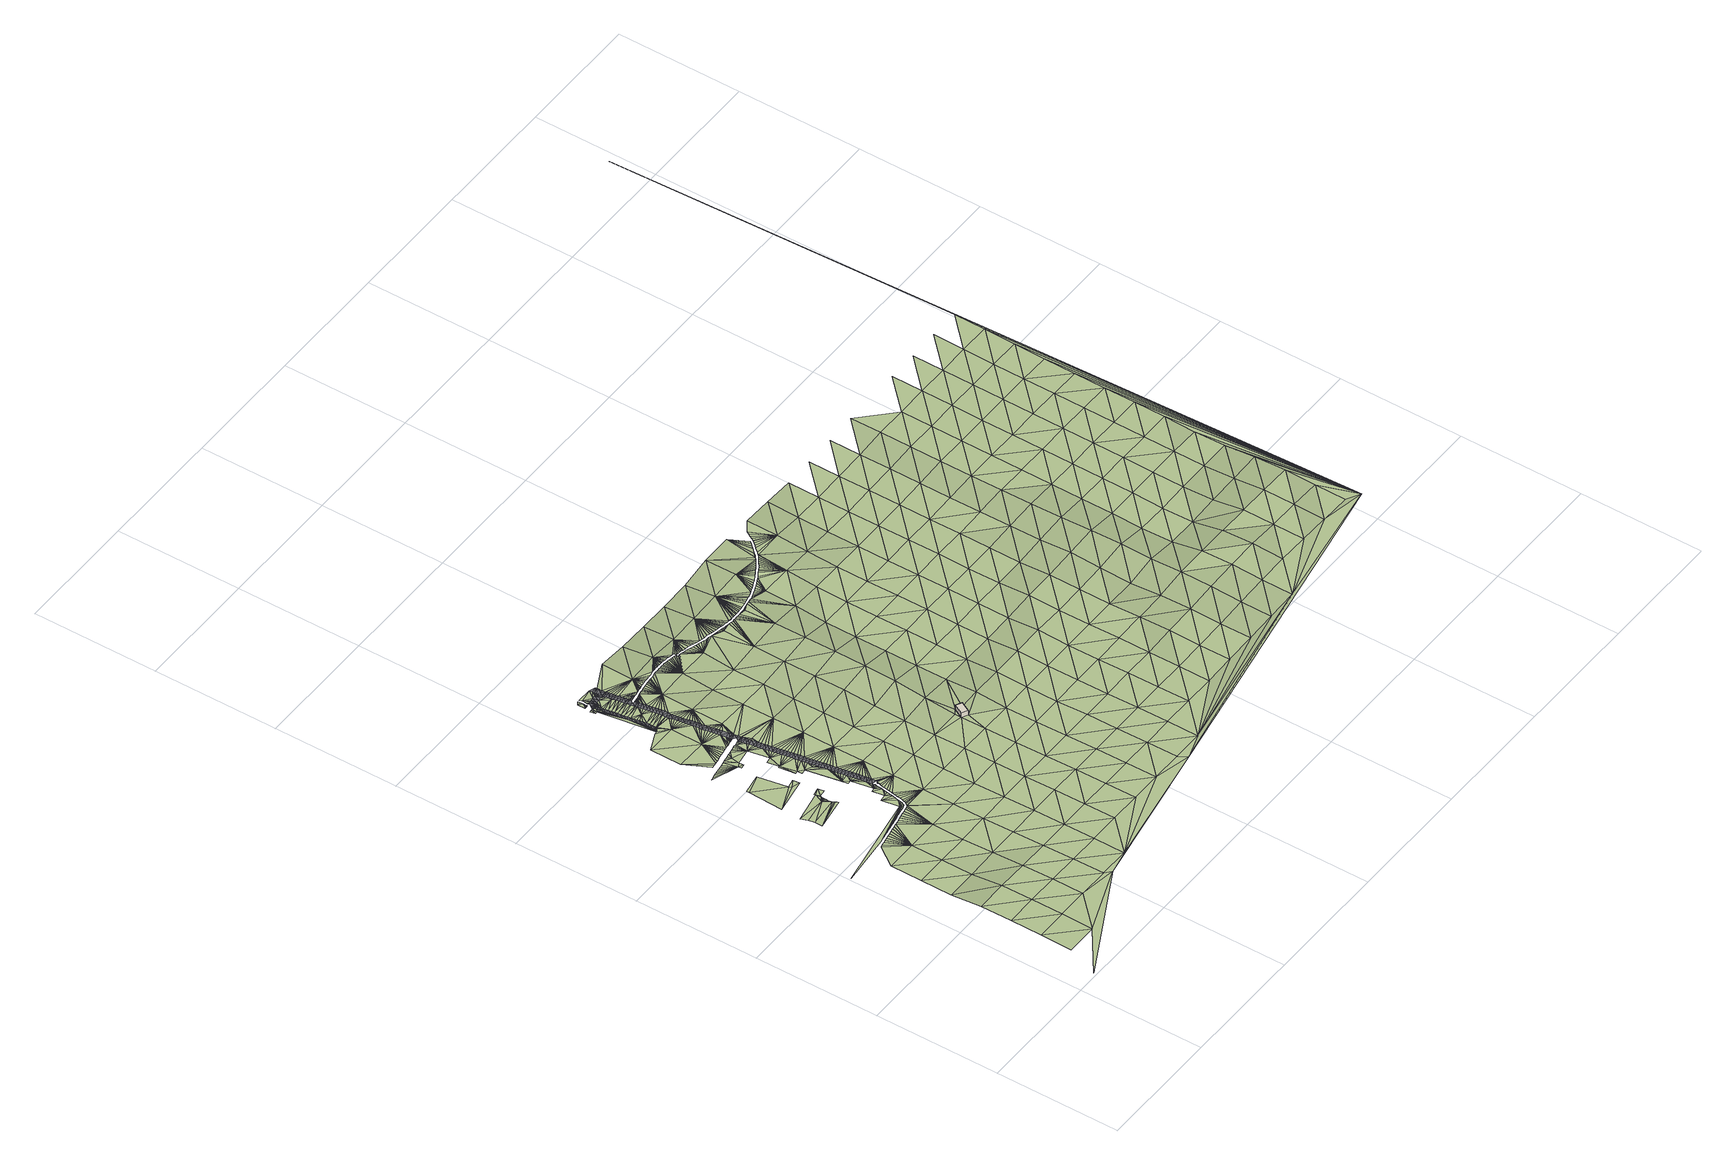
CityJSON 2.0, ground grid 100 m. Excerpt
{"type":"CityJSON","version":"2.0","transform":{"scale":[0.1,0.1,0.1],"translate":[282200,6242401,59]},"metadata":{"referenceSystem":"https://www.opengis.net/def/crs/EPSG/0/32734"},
"CityObjects":{
"building1":{"type":"Building","attributes":{"osm_building":"guardhouse","osm_building:levels":"1","osm_address":"Bellville Cape Town","plus_code":"4FRW3J8W+763","ground_height":60.58,"building_height":4.1,"roof_height":64.68},"geometry":[{"type":"Solid","lod":"1","boundaries":[[[[0,1,2,3]],[[1,4,5,2]],[[4,6,7,5]],[[6,0,3,7]],[[3,2,5,7]],[[6,4,1,0]]]]}]},
"terrain1":{"type":"TINRelief","geometry":[{"type":"CompositeSurface","lod":"1","boundaries":[[[8,9,10]],[[11,12,8]],[[10,11,8]],[[13,12,14]],[[12,11,14]],[[10,15,16]],[[17,18,13]],[[13,14,17]],[[11,10,19]],[[20,18,21]],[[11,19,14]],[[18,17,21]],[[22,23,20]],[[24,17,14]],[[22,20,21]],[[24,14,19]],[[19,10,16]],[[25,21,17]],[[26,27,23]],[[26,23,22]],[[25,17,24]],[[26,28,27]],[[29,30,31]],[[32,22,21]],[[33,28,26]],[[24,19,34]],[[35,33,26]],[[25,32,21]],[[26,36,35]],[[26,37,36]],[[26,22,38]],[[39,37,26]],[[39,26,40]],[[34,19,16]],[[24,41,25]],[[22,32,38]],[[42,40,26]],[[43,44,45]],[[46,47,44]],[[48,47,46]],[[26,49,42]],[[41,24,34]],[[50,49,26]],[[29,51,30]],[[30,51,52]],[[53,32,25]],[[50,26,54]],[[52,55,30]],[[54,26,38]],[[55,56,30]],[[44,43,46]],[[45,57,43]],[[57,45,58]],[[45,59,58]],[[25,41,53]],[[60,48,46]],[[61,62,63]],[[30,56,64]],[[30,64,65]],[[66,50,54]],[[65,67,30]],[[68,63,69]],[[70,34,16]],[[71,66,54]],[[62,61,72]],[[73,30,67]],[[41,34,70]],[[74,38,32]],[[54,75,71]],[[30,73,76]],[[77,46,43]],[[32,53,78]],[[77,79,46]],[[61,80,72]],[[79,81,46]],[[46,81,82]],[[46,82,83]],[[77,43,84]],[[83,85,46]],[[85,86,46]],[[59,87,58]],[[88,75,54]],[[89,46,86]],[[90,87,59]],[[89,91,46]],[[76,92,30]],[[60,46,91]],[[69,63,62]],[[93,94,95]],[[54,96,88]],[[30,92,97]],[[98,60,91]],[[99,95,94]],[[38,74,54]],[[54,100,96]],[[74,32,78]],[[97,101,30]],[[99,94,102]],[[103,60,98]],[[60,103,104]],[[100,54,105]],[[41,106,53]],[[107,30,101]],[[102,94,108]],[[109,110,111]],[[112,105,54]],[[112,54,113]],[[114,103,98]],[[62,72,115]],[[107,116,30]],[[94,117,108]],[[111,118,109]],[[54,119,113]],[[120,119,54]],[[70,106,41]],[[121,30,116]],[[117,94,122]],[[115,72,80]],[[121,123,30]],[[122,94,124]],[[30,123,125]],[[30,125,126]],[[120,54,127]],[[126,128,30]],[[124,94,129]],[[78,53,130]],[[30,128,131]],[[30,132,133]],[[109,134,135]],[[30,131,136]],[[109,118,134]],[[54,74,127]],[[94,137,138]],[[30,136,132]],[[139,129,94]],[[129,139,140]],[[138,139,94]],[[141,133,132]],[[130,53,106]],[[142,133,141]],[[143,133,142]],[[120,127,144]],[[145,144,127]],[[145,127,146]],[[147,140,139]],[[118,148,134]],[[147,149,140]],[[143,142,150]],[[151,134,148]],[[152,153,146]],[[147,154,149]],[[152,155,153]],[[156,143,150]],[[157,158,143]],[[78,159,74]],[[155,152,160]],[[143,156,161]],[[134,151,162]],[[163,160,152]],[[164,163,152]],[[154,147,165]],[[166,167,168]],[[157,143,161]],[[152,169,164]],[[168,170,166]],[[158,157,171]],[[152,172,169]],[[173,172,152]],[[134,162,174]],[[139,175,147]],[[176,177,178]],[[152,179,173]],[[180,170,181]],[[165,147,182]],[[180,176,178]],[[127,152,146]],[[183,171,157]],[[179,152,184]],[[130,159,78]],[[185,135,186]],[[134,174,187]],[[186,135,134]],[[171,183,188]],[[184,152,189]],[[171,188,190]],[[191,177,171]],[[171,190,192]],[[193,171,194]],[[194,171,195]],[[171,193,196]],[[195,171,197]],[[198,171,196]],[[197,171,192]],[[199,189,152]],[[171,198,200]],[[201,106,70]],[[177,202,178]],[[203,204,166]],[[171,200,191]],[[147,175,182]],[[187,205,134]],[[180,178,206]],[[192,190,207]],[[208,166,170]],[[209,192,207]],[[177,191,210]],[[207,211,209]],[[211,207,212]],[[177,210,213]],[[214,205,215]],[[170,180,216]],[[177,213,217]],[[178,202,218]],[[177,217,219]],[[205,214,134]],[[218,220,178]],[[219,221,177]],[[178,220,222]],[[221,202,177]],[[222,223,178]],[[223,224,178]],[[74,225,127]],[[178,224,206]],[[182,175,226]],[[134,214,227]],[[228,229,199]],[[230,231,232]],[[233,234,231]],[[235,236,234]],[[237,235,234]],[[238,180,239]],[[237,234,233]],[[233,231,240]],[[241,230,232]],[[230,240,231]],[[203,166,242]],[[228,243,229]],[[206,239,180]],[[244,226,175]],[[180,238,245]],[[246,170,216]],[[208,170,246]],[[228,247,243]],[[106,201,130]],[[248,180,245]],[[249,244,175]],[[185,186,250]],[[208,251,166]],[[180,248,216]],[[252,166,251]],[[253,247,228]],[[166,252,254]],[[255,238,239]],[[256,250,257]],[[256,258,250]],[[250,259,257]],[[259,250,260]],[[261,260,250]],[[262,261,250]],[[263,262,250]],[[258,264,250]],[[250,265,263]],[[254,242,166]],[[250,266,265]],[[238,255,267]],[[268,266,250]],[[269,268,250]],[[250,264,270]],[[225,74,159]],[[271,269,250]],[[272,238,267]],[[228,232,253]],[[273,271,250]],[[152,228,199]],[[274,273,250]],[[250,270,275]],[[274,250,276]],[[238,272,277]],[[278,276,250]],[[279,249,175]],[[250,275,280]],[[245,238,277]],[[281,250,280]],[[282,250,281]],[[250,282,283]],[[278,250,186]],[[241,232,228]],[[175,203,284]],[[250,283,285]],[[227,286,134]],[[287,250,285]],[[175,288,279]],[[289,241,228]],[[228,290,289]],[[203,242,291]],[[228,292,290]],[[186,293,278]],[[294,292,228]],[[291,295,203]],[[296,297,298]],[[299,293,186]],[[300,294,228]],[[186,301,299]],[[302,300,228]],[[228,303,302]],[[303,228,304]],[[186,305,301]],[[295,306,203]],[[304,228,307]],[[186,308,305]],[[308,186,309]],[[310,309,186]],[[311,203,306]],[[307,228,312]],[[186,313,310]],[[297,287,298]],[[186,314,313]],[[315,286,227]],[[316,203,311]],[[203,316,284]],[[285,317,287]],[[318,287,317]],[[175,319,288]],[[287,318,320]],[[287,320,321]],[[287,322,298]],[[175,284,323]],[[324,286,315]],[[325,186,134]],[[287,321,326]],[[152,127,327]],[[175,323,328]],[[326,329,287]],[[328,330,175]],[[329,331,287]],[[330,332,175]],[[331,333,287]],[[319,175,332]],[[334,322,287]],[[335,287,333]],[[335,336,287]],[[324,337,338]],[[336,339,287]],[[287,339,334]],[[340,341,288]],[[134,286,342]],[[343,322,334]],[[344,345,312]],[[346,134,342]],[[347,348,349]],[[349,350,347]],[[351,345,344]],[[352,343,353]],[[134,346,354]],[[354,355,134]],[[351,344,356]],[[334,353,343]],[[355,357,134]],[[340,288,319]],[[358,356,344]],[[353,359,352]],[[350,360,361]],[[362,338,337]],[[363,358,344]],[[357,364,134]],[[365,366,367]],[[361,360,368]],[[369,363,344]],[[134,364,370]],[[371,341,372]],[[373,314,374]],[[365,375,366]],[[374,376,373]],[[377,376,374]],[[378,369,344]],[[379,134,370]],[[380,375,365]],[[377,381,382]],[[361,347,350]],[[383,382,381]],[[381,384,383]],[[368,385,386]],[[384,381,387]],[[361,368,386]],[[134,379,325]],[[347,388,348]],[[378,344,389]],[[340,372,341]],[[374,314,186]],[[365,390,380]],[[391,392,387]],[[348,388,393]],[[324,338,286]],[[344,394,389]],[[365,395,390]],[[396,397,362]],[[344,398,394]],[[399,400,392]],[[401,402,371]],[[371,372,401]],[[344,403,398]],[[225,327,127]],[[404,367,400]],[[344,405,403]],[[362,397,338]],[[406,402,401]],[[407,402,406]],[[408,409,396]],[[312,228,344]],[[397,396,409]],[[159,130,410]],[[411,412,413]],[[414,411,413]],[[415,412,416]],[[417,395,418]],[[325,419,186]],[[420,186,419]],[[421,417,422]],[[423,424,416]],[[425,426,427]],[[130,201,428]],[[429,426,425]],[[420,430,186]],[[415,413,412]],[[16,431,70]],[[421,432,433]],[[186,430,434]],[[435,186,434]],[[436,365,367]],[[437,438,405]],[[439,440,433]],[[441,442,429]],[[186,435,443]],[[437,444,438]],[[186,443,445]],[[70,446,201]],[[429,425,441]],[[381,377,374]],[[447,440,448]],[[437,449,444]],[[424,415,416]],[[186,445,374]],[[381,391,387]],[[449,437,450]],[[451,452,447]],[[442,453,454]],[[437,455,450]],[[392,391,399]],[[456,457,458]],[[418,395,365]],[[459,455,437]],[[460,456,452]],[[457,461,458]],[[399,404,400]],[[459,437,462]],[[461,457,423]],[[442,441,453]],[[462,437,463]],[[404,436,367]],[[464,465,466]],[[463,437,467]],[[468,424,423]],[[465,469,466]],[[470,467,437]],[[471,469,465]],[[471,465,472]],[[465,473,472]],[[465,474,473]],[[475,454,453]],[[422,417,418]],[[432,421,422]],[[468,423,457]],[[476,477,454]],[[478,228,152]],[[432,439,433]],[[405,344,437]],[[365,436,479]],[[448,440,439]],[[479,480,365]],[[481,447,448]],[[130,428,410]],[[482,483,470]],[[484,365,480]],[[152,327,485]],[[451,447,481]],[[486,483,482]],[[487,365,484]],[[457,456,460]],[[460,452,451]],[[365,487,418]],[[482,488,486]],[[489,488,482]],[[490,489,482]],[[490,482,491]],[[492,493,494]],[[476,454,475]],[[494,493,495]],[[496,491,482]],[[496,482,497]],[[493,498,495]],[[499,497,482]],[[159,500,225]],[[501,498,493]],[[502,499,482]],[[493,503,501]],[[503,493,504]],[[504,493,505]],[[506,505,493]],[[506,493,507]],[[468,508,509]],[[457,510,468]],[[468,510,508]],[[511,475,512]],[[513,457,460]],[[514,509,515]],[[516,517,502]],[[518,457,513]],[[457,518,510]],[[509,508,515]],[[516,519,517]],[[519,516,520]],[[511,476,475]],[[478,152,485]],[[516,464,520]],[[521,512,522]],[[514,515,523]],[[524,525,507]],[[514,523,526]],[[437,482,470]],[[524,527,525]],[[521,511,512]],[[524,528,527]],[[529,528,524]],[[530,521,522]],[[464,516,465]],[[529,524,531]],[[516,532,474]],[[524,533,531]],[[532,516,534]],[[533,524,535]],[[516,474,465]],[[535,524,536]],[[228,537,344]],[[524,538,536]],[[524,507,493]],[[538,524,539]],[[524,540,539]],[[159,410,500]],[[540,524,541]],[[542,543,544]],[[544,545,542]],[[546,543,547]],[[548,549,550]],[[551,548,550]],[[547,552,553]],[[546,544,543]],[[446,428,201]],[[554,551,555]],[[492,534,556]],[[327,225,557]],[[555,551,550]],[[558,552,559]],[[560,554,561]],[[546,547,553]],[[541,562,563]],[[564,563,562]],[[562,565,564]],[[566,560,567]],[[561,554,555]],[[562,568,565]],[[562,569,568]],[[570,553,552]],[[569,562,571]],[[571,562,559]],[[502,482,516]],[[437,344,537]],[[567,560,561]],[[556,493,492]],[[572,573,566]],[[552,558,570]],[[574,446,70]],[[537,228,478]],[[566,567,575]],[[541,524,562]],[[566,575,572]],[[558,559,562]],[[576,573,572]],[[225,500,557]],[[573,577,578]],[[577,579,578]],[[580,579,577]],[[580,577,581]],[[582,581,577]],[[583,582,577]],[[583,577,584]],[[327,585,485]],[[556,524,493]],[[516,556,534]],[[562,586,558]],[[576,577,573]],[[428,587,410]],[[586,562,588]],[[589,590,584]],[[446,591,428]],[[588,562,592]],[[593,592,562]],[[593,562,594]],[[595,482,437]],[[577,576,596]],[[327,557,585]],[[597,598,599]],[[437,537,600]],[[596,601,577]],[[562,602,594]],[[601,597,577]],[[500,410,587]],[[478,485,603]],[[604,562,524]],[[577,597,599]],[[605,602,562]],[[428,591,587]],[[589,584,577]],[[577,599,606]],[[562,607,605]],[[608,607,562]],[[577,606,609]],[[437,600,595]],[[524,556,604]],[[610,608,562]],[[611,577,609]],[[610,562,612]],[[516,482,613]],[[574,70,431]],[[611,614,577]],[[603,485,585]],[[562,615,612]],[[577,614,616]],[[537,478,617]],[[577,616,618]],[[615,562,619]],[[577,618,620]],[[577,620,621]],[[446,574,591]],[[500,622,557]],[[621,623,577]],[[500,587,624]],[[482,595,613]],[[619,562,625]],[[562,604,625]],[[537,617,600]],[[556,516,626]],[[617,478,603]],[[500,624,622]],[[623,627,577]],[[628,587,591]],[[629,619,625]],[[585,557,630]],[[556,626,604]],[[589,577,631]],[[625,632,629]],[[613,626,516]],[[632,625,633]],[[633,625,634]],[[623,635,627]],[[628,591,574]],[[636,634,625]],[[627,635,637]],[[638,627,637]],[[639,636,625]],[[640,595,600]],[[641,627,638]],[[642,639,625]],[[557,622,630]],[[617,643,600]],[[577,627,631]],[[641,644,627]],[[625,645,642]],[[603,585,0]],[[646,624,587]],[[644,647,627]],[[648,645,625]],[[625,604,649]],[[648,625,650]],[[627,647,651]],[[650,625,652]],[[627,651,653]],[[627,653,654]],[[627,654,655]],[[652,625,656]],[[646,587,628]],[[655,657,627]],[[600,643,640]],[[626,649,604]],[[656,625,658]],[[659,627,657]],[[595,660,613]],[[625,661,658]],[[0,585,630]],[[662,627,659]],[[627,662,663]],[[661,625,664]],[[627,663,665]],[[666,627,665]],[[664,625,667]],[[617,603,668]],[[669,627,666]],[[670,667,625]],[[622,624,671]],[[672,603,0]],[[646,673,624]],[[660,595,640]],[[649,674,625]],[[670,625,674]],[[675,628,574]],[[676,626,613]],[[668,603,672]],[[677,643,617]],[[678,627,669]],[[624,673,671]],[[679,574,431]],[[630,680,0]],[[628,675,646]],[[630,622,681]],[[626,676,649]],[[631,627,682]],[[683,670,674]],[[669,684,678]],[[675,574,679]],[[676,613,660]],[[683,674,685]],[[684,686,678]],[[674,687,685]],[[688,678,686]],[[672,0,6]],[[689,687,674]],[[617,668,677]],[[678,688,690]],[[691,678,690]],[[692,689,674]],[[643,693,640]],[[691,694,678]],[[622,671,681]],[[680,630,681]],[[678,694,695]],[[668,672,6]],[[696,692,674]],[[678,682,627]],[[697,678,695]],[[673,646,698]],[[699,696,674]],[[649,700,674]],[[678,697,701]],[[702,699,674]],[[703,702,674]],[[704,678,701]],[[640,693,660]],[[703,674,705]],[[646,675,698]],[[678,704,706]],[[643,677,693]],[[649,676,707]],[[708,705,674]],[[678,706,709]],[[708,674,710]],[[709,711,678]],[[707,700,649]],[[4,680,712]],[[710,674,713]],[[713,674,700]],[[679,431,714]],[[681,712,680]],[[715,668,6]],[[679,714,675]],[[6,4,715]],[[671,673,716]],[[660,717,676]],[[673,698,718]],[[717,660,693]],[[678,711,719]],[[720,677,668]],[[711,721,719]],[[673,718,716]],[[715,4,712]],[[722,700,707]],[[721,723,719]],[[675,724,698]],[[725,681,671]],[[722,726,700]],[[676,727,707]],[[728,682,678]],[[729,719,723]],[[722,730,726]],[[731,719,729]],[[722,732,730]],[[714,724,675]],[[733,719,731]],[[668,715,720]],[[727,676,717]],[[722,734,732]],[[719,733,735]],[[722,707,736]],[[737,734,722]],[[738,693,677]],[[671,716,725]],[[722,739,737]],[[740,719,735]],[[719,728,678]],[[722,741,739]],[[740,742,719]],[[698,743,718]],[[741,722,744]],[[681,745,712]],[[746,736,707]],[[742,747,719]],[[722,748,744]],[[747,749,719]],[[707,750,746]],[[722,736,748]],[[750,707,751]],[[752,719,749]],[[751,707,753]],[[752,754,719]],[[743,698,724]],[[677,720,738]],[[755,707,727]],[[756,719,754]],[[707,755,753]],[[693,757,717]],[[719,756,758]],[[745,681,725]],[[719,758,759]],[[718,760,716]],[[715,712,761]],[[762,759,763]],[[743,760,718]],[[693,738,757]],[[755,764,753]],[[765,724,714]],[[715,761,720]],[[717,766,727]],[[767,764,755]],[[761,712,745]],[[719,759,768]],[[755,769,767]],[[770,769,755]],[[771,769,770]],[[768,759,762]],[[724,765,743]],[[725,716,772]],[[770,755,773]],[[774,768,762]],[[719,775,728]],[[760,776,716]],[[717,757,766]],[[774,777,768]],[[778,770,773]],[[768,777,779]],[[773,780,778]],[[727,781,755]],[[779,782,768]],[[783,780,773]],[[784,773,755]],[[785,783,773]],[[768,782,786]],[[787,785,773]],[[788,738,720]],[[768,786,789]],[[716,776,772]],[[761,790,720]],[[768,775,719]],[[768,789,791]],[[792,784,755]],[[773,784,787]],[[745,725,793]],[[791,794,768]],[[727,766,781]],[[795,760,743]],[[794,796,768]],[[757,738,788]],[[755,781,792]],[[797,743,765]],[[720,790,788]],[[714,798,765]],[[799,768,796]],[[793,725,772]],[[768,799,800]],[[801,792,802]],[[768,800,803]],[[745,804,761]],[[795,743,797]],[[768,803,805]],[[781,802,792]],[[805,806,768]],[[760,807,776]],[[802,781,808]],[[768,806,809]],[[809,810,768]],[[766,757,811]],[[804,745,793]],[[757,788,812]],[[808,813,814]],[[790,761,815]],[[781,813,808]],[[813,816,814]],[[760,795,807]],[[816,813,817]],[[818,817,813]],[[768,810,819]],[[772,776,820]],[[821,775,768]],[[818,813,822]],[[757,812,811]],[[714,431,823]],[[813,824,822]],[[825,797,765]],[[781,766,826]],[[827,798,714]],[[761,804,815]],[[824,813,828]],[[819,810,829]],[[790,830,788]],[[828,813,831]],[[776,807,820]],[[832,819,829]],[[821,768,819]],[[833,831,813]],[[793,772,834]],[[832,835,819]],[[765,798,825]],[[766,811,826]],[[813,836,833]],[[837,819,835]],[[838,795,797]],[[830,812,788]],[[839,813,781]],[[813,840,836]],[[790,815,830]],[[819,837,841]],[[819,841,842]],[[834,772,820]],[[819,842,843]],[[795,838,807]],[[804,793,844]],[[845,819,843]],[[797,825,838]],[[781,826,839]],[[840,813,839]],[[819,845,846]],[[812,847,811]],[[819,846,848]],[[840,839,849]],[[850,827,714]],[[851,819,848]],[[849,839,852]],[[844,793,834]],[[812,830,847]],[[819,851,853]],[[821,819,854]],[[852,839,855]],[[807,856,820]],[[804,857,815]],[[853,858,819]],[[855,839,859]],[[860,819,858]],[[859,839,861]],[[819,860,854]],[[856,807,838]],[[861,839,862]],[[862,839,863]],[[825,798,864]],[[826,811,865]],[[866,863,839]],[[804,844,857]],[[867,811,847]],[[866,839,868]],[[869,821,854]],[[870,830,815]],[[839,871,868]],[[872,871,839]],[[873,834,820]],[[826,865,839]],[[869,874,821]],[[872,839,875]],[[798,827,864]],[[876,820,856]],[[811,867,865]],[[839,877,875]],[[838,825,878]],[[877,839,879]],[[815,857,870]],[[850,714,880]],[[869,881,882]],[[847,830,883]],[[873,820,876]],[[869,882,874]],[[844,834,884]],[[885,879,839]],[[864,878,825]],[[886,874,882]],[[887,856,838]],[[847,883,867]],[[888,879,885]],[[830,870,883]],[[865,885,839]],[[889,874,886]],[[873,884,834]],[[890,874,889]],[[891,888,892]],[[893,874,890]],[[876,856,887]],[[857,844,894]],[[887,838,878]],[[892,895,891]],[[896,895,892]],[[892,888,885]],[[897,864,827]],[[896,892,898]],[[865,867,899]],[[823,880,714]],[[844,884,894]],[[883,900,867]],[[901,898,892]],[[901,892,902]],[[903,902,892]],[[857,904,870]],[[903,892,905]],[[892,906,905]],[[873,876,907]],[[899,885,865]],[[906,892,908]],[[827,850,897]],[[887,909,876]],[[867,900,899]],[[892,910,908]],[[878,864,911]],[[857,894,904]],[[912,883,870]],[[907,876,909]],[[913,910,892]],[[878,911,887]],[[873,914,884]],[[897,911,864]],[[885,915,892]],[[904,912,870]],[[916,885,899]],[[917,900,883]],[[914,873,907]],[[918,909,887]],[[894,884,919]],[[916,915,885]],[[913,892,920]],[[918,887,911]],[[883,912,917]],[[897,850,921]],[[899,900,922]],[[884,914,919]],[[904,894,923]],[[892,915,920]],[[909,924,907]],[[880,921,850]],[[909,918,925]],[[900,917,922]],[[926,911,897]],[[916,899,927]],[[894,919,923]],[[928,912,904]],[[924,909,925]],[[914,907,929]],[[926,897,921]],[[899,922,927]],[[911,930,918]],[[931,823,431]],[[916,932,915]],[[928,904,923]],[[933,917,912]],[[924,929,907]],[[934,919,914]],[[911,926,930]],[[927,932,916]],[[918,935,925]],[[915,936,920]],[[912,928,933]],[[937,921,880]],[[917,938,922]],[[914,929,934]],[[923,919,939]],[[918,930,935]],[[915,932,936]],[[924,925,940]],[[937,880,823]],[[917,933,938]],[[926,921,941]],[[923,939,928]],[[942,927,922]],[[919,934,939]],[[940,925,935]],[[930,926,941]],[[929,924,943]],[[941,921,937]],[[922,938,942]],[[928,944,933]],[[945,932,927]],[[940,943,924]],[[939,944,928]],[[929,946,934]],[[942,945,927]],[[935,930,947]],[[930,941,948]],[[949,937,823]],[[938,933,950]],[[929,943,946]],[[944,951,933]],[[939,934,952]],[[930,948,947]],[[932,945,953]],[[940,935,954]],[[933,951,950]],[[941,937,955]],[[956,942,938]],[[934,946,952]],[[939,957,944]],[[954,935,947]],[[955,948,941]],[[940,958,943]],[[955,937,949]],[[938,950,956]],[[942,959,945]],[[939,952,957]],[[949,823,960]],[[951,944,961]],[[958,940,954]],[[943,962,946]],[[956,959,942]],[[947,948,963]],[[955,964,948]],[[944,957,961]],[[950,951,965]],[[943,958,962]],[[946,966,952]],[[948,964,963]],[[945,959,967]],[[947,968,954]],[[951,961,965]],[[969,955,949]],[[957,952,966]],[[956,950,970]],[[971,960,823]],[[946,962,966]],[[968,947,963]],[[955,969,964]],[[958,954,972]],[[969,949,960]],[[950,965,970]],[[961,957,973]],[[956,974,959]],[[972,954,968]],[[973,957,966]],[[964,975,963]],[[962,958,976]],[[970,974,956]],[[964,969,975]],[[977,965,961]],[[958,972,976]],[[978,961,973]],[[979,966,962]],[[971,823,931]],[[959,974,980]],[[963,981,968]],[[975,982,963]],[[961,978,977]],[[983,969,960]],[[984,970,965]],[[962,976,979]],[[985,973,966]],[[981,963,982]],[[972,968,986]],[[983,960,971]],[[965,977,984]],[[987,975,969]],[[973,985,978]],[[988,974,970]],[[985,966,979]],[[986,968,981]],[[976,972,989]],[[974,988,980]],[[983,987,969]],[[984,988,970]],[[990,982,975]],[[978,991,977]],[[972,986,989]],[[985,992,978]],[[979,976,993]],[[975,987,990]],[[994,981,982]],[[978,992,991]],[[983,971,995]],[[996,984,977]],[[976,989,993]],[[985,979,997]],[[994,982,990]],[[981,998,986]],[[995,971,999]],[[977,991,996]],[[999,971,931]],[[1000,987,983]],[[997,992,985]],[[984,1001,988]],[[997,979,993]],[[986,998,989]],[[998,981,994]],[[1000,983,995]],[[984,996,1001]],[[1002,990,987]],[[931,995,999]],[[993,989,1003]],[[992,1004,991]],[[1005,992,997]],[[987,1000,1002]],[[1003,989,998]],[[1006,988,1001]],[[995,931,1000]],[[990,1007,994]],[[992,1005,1004]],[[996,991,1008]],[[1000,931,1002]],[[1009,997,993]],[[1007,990,1002]],[[1010,993,1003]],[[994,1011,998]],[[991,1004,1008]],[[931,1007,1002]],[[996,1012,1001]],[[1009,993,1010]],[[1013,1005,997]],[[1011,994,1007]],[[1007,931,1011]],[[1014,1003,998]],[[1008,1012,996]],[[997,1009,1013]],[[931,1014,1011]],[[1004,1005,1015]],[[998,1011,1014]],[[1016,1010,1003]],[[1017,1001,1012]],[[1014,931,1016]],[[1005,1013,1015]],[[1018,1008,1004]],[[1016,1003,1014]],[[1016,931,1019]],[[1019,1009,1010]],[[1004,1015,1018]],[[1019,931,1020]],[[1009,1019,1013]],[[1021,1012,1008]],[[1019,1010,1016]],[[1020,931,1022]],[[1018,1021,1008]],[[1015,1013,1020]],[[1022,931,1023]],[[1019,1020,1013]],[[1024,1012,1021]],[[931,1025,1023]],[[1023,1018,1015]],[[1022,1015,1020]],[[1025,931,1026]],[[1015,1022,1023]],[[1018,1025,1021]],[[1018,1023,1025]],[[1021,1025,1026]],[[1026,931,1027]]]}]},
"road1":{"type":"Road","attributes":{"osm_access":"private","osm_highway":"service","osm_lanes":"2","osm_surface":"concrete"},"geometry":[{"type":"MultiSurface","lod":"1","boundaries":[[[306,295,497]],[[496,497,295]],[[520,328,323]],[[466,330,328]],[[316,311,517]],[[519,323,284]],[[284,316,519]],[[311,306,502]],[[496,295,291]],[[488,252,251]],[[489,254,252]],[[216,470,246]],[[246,486,208]],[[467,216,248]],[[488,251,208]],[[519,520,323]],[[316,517,519]],[[464,328,520]],[[291,242,491]],[[502,306,499]],[[517,311,502]],[[306,497,499]],[[490,242,254]],[[248,245,463]],[[466,328,464]],[[407,406,532]],[[319,472,340]],[[330,469,332]],[[469,471,332]],[[332,471,319]],[[471,472,319]],[[1028,407,532]],[[532,534,1028]],[[401,372,473]],[[406,401,474]],[[474,401,473]],[[406,474,532]],[[473,372,472]],[[372,340,472]],[[466,469,330]],[[219,378,221]],[[217,369,219]],[[191,351,210]],[[210,351,213]],[[312,191,200]],[[363,217,213]],[[398,222,220]],[[394,220,218]],[[389,218,202]],[[398,220,394]],[[378,202,221]],[[389,394,218]],[[403,222,398]],[[200,198,312]],[[198,307,312]],[[303,307,198]],[[307,303,304]],[[191,312,345]],[[363,369,217]],[[202,378,389]],[[378,219,369]],[[351,356,213]],[[358,213,356]],[[358,363,213]],[[191,345,351]],[[272,459,277]],[[246,470,483]],[[450,255,239]],[[267,455,272]],[[449,239,206]],[[255,450,267]],[[496,291,491]],[[491,242,490]],[[488,208,486]],[[490,254,489]],[[246,483,486]],[[488,489,252]],[[206,224,444]],[[462,245,277]],[[449,450,239]],[[206,444,449]],[[450,455,267]],[[438,224,405]],[[224,438,444]],[[223,403,405]],[[223,222,403]],[[462,463,245]],[[467,470,216]],[[467,248,463]],[[459,272,455]],[[462,277,459]],[[405,224,223]]]}]},
"road2":{"type":"Road","attributes":{"osm_highway":"service","osm_lanes":"1","osm_surface":"asphalt"},"geometry":[{"type":"MultiSurface","lod":"1","boundaries":[[[447,326,321]],[[458,335,333]],[[461,335,458]],[[456,331,329]],[[326,452,329]],[[333,331,456]],[[335,461,336]],[[321,320,433]],[[417,421,317]],[[318,317,421]],[[390,283,282]],[[285,395,317]],[[283,395,285]],[[458,333,456]],[[329,452,456]],[[421,433,318]],[[321,440,447]],[[452,326,447]],[[321,433,440]],[[282,281,375]],[[320,318,433]],[[339,336,416]],[[334,339,412]],[[416,412,339]],[[423,416,336]],[[336,461,423]],[[334,412,411]],[[359,353,414]],[[352,359,1029]],[[414,1029,359]],[[413,1029,414]],[[414,353,411]],[[353,334,411]],[[268,269,271]],[[263,268,271]],[[273,308,271]],[[271,259,263]],[[293,273,274]],[[259,261,263]],[[263,261,262]],[[263,265,266]],[[266,268,263]],[[259,260,261]],[[293,274,276]],[[293,308,273]],[[308,293,299]],[[301,305,308]],[[271,308,259]],[[310,313,308]],[[313,373,308]],[[308,309,310]],[[308,299,301]],[[293,276,278]],[[313,314,373]],[[275,270,400]],[[258,392,264]],[[256,257,259]],[[256,259,258]],[[264,400,270]],[[317,395,417]],[[366,375,280]],[[375,281,280]],[[390,282,380]],[[283,390,395]],[[375,380,282]],[[366,280,275]],[[373,258,259]],[[258,376,382]],[[382,376,377]],[[382,383,384]],[[384,258,382]],[[384,387,258]],[[367,366,275]],[[275,400,367]],[[400,264,392]],[[387,392,258]],[[376,258,373]],[[259,308,373]]]}]},
"road3":{"type":"Road","attributes":{"osm_access":"private","osm_highway":"service","osm_is_in":"Bellville Campus, Cape Peninsula University of Technology, Bellville, Western Cape, South Africa","osm_lanes":"2","osm_maxspeed":"30","osm_name":"Mabaleng Way"},"geometry":[{"type":"MultiSurface","lod":"1","boundaries":[[[409,408,492]],[[492,397,409]],[[495,338,397]],[[1028,492,408]],[[338,495,286]],[[286,501,342]],[[342,503,346]],[[494,397,492]],[[346,503,354]],[[494,495,397]],[[492,1028,534]],[[505,355,354]],[[506,357,355]],[[286,495,498]],[[357,506,364]],[[501,286,498]],[[370,364,525]],[[501,503,342]],[[527,379,370]],[[354,503,504]],[[325,379,528]],[[504,505,354]],[[419,325,528]],[[506,355,505]],[[531,420,419]],[[507,364,506]],[[531,430,420]],[[525,364,507]],[[434,430,535]],[[527,370,525]],[[535,435,434]],[[379,527,528]],[[443,435,538]],[[528,529,419]],[[445,443,538]],[[531,419,529]],[[540,374,445]],[[430,531,533]],[[374,540,381]],[[535,430,533]],[[391,381,541]],[[535,536,435]],[[538,435,536]],[[399,391,564]],[[399,565,404]],[[445,538,539]],[[445,539,540]],[[568,436,404]],[[479,436,569]],[[541,381,540]],[[479,571,480]],[[563,391,541]],[[391,563,564]],[[484,480,559]],[[564,565,399]],[[552,487,484]],[[432,422,1030]],[[487,552,418]],[[404,565,568]],[[1030,439,432]],[[418,543,422]],[[569,436,568]],[[569,571,479]],[[480,571,559]],[[439,551,448]],[[552,484,559]],[[542,1030,422]],[[560,481,448]],[[552,547,418]],[[560,451,481]],[[548,439,1030]],[[543,418,547]],[[422,543,542]],[[566,460,451]],[[460,573,513]],[[518,513,578]],[[551,439,548]],[[579,510,518]],[[551,554,448]],[[448,554,560]],[[581,508,510]],[[515,508,581]],[[566,451,560]],[[523,515,582]],[[526,523,583]],[[460,566,573]],[[513,573,578]],[[579,518,578]],[[521,530,590]],[[1031,511,521]],[[526,583,1032]],[[580,510,579]],[[511,1031,476]],[[581,510,580]],[[530,1032,590]],[[582,515,581]],[[583,523,582]],[[521,590,1031]],[[584,1032,583]],[[590,1032,584]]]}]},
"road4":{"type":"Road","attributes":{"osm_access":"private","osm_highway":"service","osm_is_in":"Bellville Campus, Cape Peninsula University of Technology, Bellville, Western Cape, South Africa","osm_lanes":"2","osm_maxheight":"3.3","osm_maxspeed":"30","osm_name":"Engineering Way","osm_surface":"asphalt"},"geometry":[{"type":"MultiSurface","lod":"1","boundaries":[[[425,1029,413]],[[413,441,425]],[[415,424,453]],[[475,424,468]],[[509,512,468]],[[514,526,530]],[[514,522,509]],[[441,415,453]],[[509,522,512]],[[468,512,475]],[[453,424,475]],[[530,522,514]],[[1032,530,526]],[[415,441,413]]]}]}
},
"vertices":[
[1758,2209,16],[1806,2184,16],[1806,2184,57],[1758,2209,57],[1849,2265,16],[1849,2265,57],[1802,2290,16],[1802,2290,57],
[267,511,49],[267,262,44],[516,262,44],[516,511,51],[267,761,50],[267,1011,48],[516,761,52],[174,9,35],[1064,470,50],[516,1011,49],[267,1261,21],[765,511,51],[267,1510,24],[516,1261,19],[516,1510,21],[267,1760,25],[765,761,51],[765,1011,45],[516,1760,24],[379,1921,27],[403,1926,26],[423,1952,26],[787,2048,25],[5,1908,28],[765,1261,31],[428,1930,26],[1013,511,50],[451,1935,26],[475,1939,26],[499,1944,26],[765,1510,21],[523,1948,26],[547,1953,26],[1013,761,48],[571,1958,26],[557,2448,30],[319,2427,30],[321,2368,30],[516,2509,29],[312,2476,30],[292,2533,30],[595,1962,26],[619,1967,26],[447,1957,26],[471,1961,26],[1013,1011,40],[765,1760,24],[495,1966,26],[519,1970,26],[560,2441,30],[565,2430,30],[575,2410,30],[546,2579,30],[297,2688,30],[507,2778,30],[310,2970,30],[543,1975,26],[567,1979,26],[643,1971,25],[591,1984,26],[308,2986,30],[466,3013,30],[1262,511,46],[667,1975,25],[516,2759,30],[615,1988,26],[1013,1510,23],[691,1980,25],[639,1993,26],[550,2468,30],[1013,1261,32],[550,2476,30],[584,2738,30],[549,2486,30],[549,2496,30],[550,2506,30],[554,2460,30],[551,2516,30],[552,2525,30],[569,2426,30],[715,1985,25],[553,2533,30],[572,2421,30],[555,2539,30],[663,1997,25],[259,3246,35],[473,3173,31],[282,3250,35],[739,1989,25],[687,2002,25],[558,2549,30],[306,3255,35],[763,1993,25],[711,2006,25],[329,3259,35],[604,2603,30],[545,2592,30],[787,1998,25],[1262,761,47],[735,2011,25],[352,3263,35],[267,3508,35],[367,3311,35],[390,3315,35],[789,1998,25],[803,2003,25],[613,2557,30],[575,2790,30],[759,2015,25],[375,3267,35],[413,3319,31],[817,2008,25],[818,2008,25],[782,2020,25],[398,3272,31],[796,2024,25],[421,3276,31],[807,2028,25],[813,2035,25],[1013,1760,24],[819,2044,25],[445,3280,31],[1262,1011,43],[824,2057,25],[833,2095,25],[762,2184,26],[516,3508,30],[267,3758,38],[829,2072,25],[477,3147,31],[512,3153,31],[505,3193,31],[468,3284,31],[837,2120,25],[841,2145,26],[817,2194,26],[819,2009,25],[820,2009,25],[821,2010,25],[516,3258,31],[437,3323,31],[491,3288,31],[845,2169,26],[460,3328,31],[1013,2010,26],[822,2011,25],[514,3293,31],[830,2022,25],[849,2194,26],[857,2243,26],[800,2287,26],[1262,1261,38],[838,2032,25],[853,2218,26],[483,3332,31],[839,2034,25],[840,2035,25],[537,3297,31],[641,2946,28],[624,2943,31],[647,2815,27],[845,2050,25],[668,2819,27],[832,2292,26],[850,2066,25],[850,2067,25],[506,3336,31],[642,3217,27],[769,2463,27],[800,2468,27],[765,2509,26],[855,2092,25],[710,2786,27],[675,2780,27],[560,3301,31],[862,2268,26],[859,2117,25],[419,3825,34],[516,3758,34],[529,3340,31],[864,2283,26],[863,2141,26],[866,2298,26],[854,2373,26],[864,2314,26],[860,2321,26],[861,2319,26],[862,2317,26],[860,2324,26],[863,2315,26],[860,2327,26],[867,2166,26],[856,2358,26],[1510,761,46],[831,2518,27],[672,3045,28],[625,3037,31],[552,3345,31],[806,2663,27],[867,2303,26],[764,2904,28],[865,2312,26],[851,2398,27],[867,2310,26],[868,2309,26],[848,2422,27],[570,3347,31],[553,3345,31],[772,2856,27],[843,2445,27],[827,2542,27],[839,2470,27],[822,2566,27],[835,2494,27],[818,2590,27],[814,2614,27],[810,2639,27],[1262,1510,31],[577,3304,31],[587,3350,31],[1013,2260,25],[871,2190,26],[898,2311,25],[888,2294,26],[886,2279,26],[895,2308,25],[889,2300,26],[891,2306,25],[890,2306,25],[893,2307,25],[765,2759,27],[802,2687,27],[896,2310,25],[899,2313,25],[747,3001,28],[875,2215,26],[594,3307,31],[780,2808,27],[768,2880,27],[879,2240,26],[776,2832,27],[611,3310,31],[439,3829,34],[760,2928,28],[755,2952,28],[883,2264,26],[751,2977,28],[797,2711,27],[456,3853,34],[456,3852,34],[455,3854,34],[457,3851,34],[457,3850,34],[458,3849,34],[458,3848,34],[459,3848,34],[452,3878,34],[460,3847,34],[461,3847,34],[793,2735,27],[462,3846,34],[463,3846,34],[448,3902,41],[464,3845,34],[789,2759,27],[465,3845,34],[466,3845,34],[444,3926,41],[467,3845,34],[785,2783,27],[468,3845,34],[628,3313,31],[440,3949,41],[436,3973,41],[432,3997,41],[428,4021,41],[722,3146,27],[424,4045,41],[668,3458,26],[360,4268,46],[645,3315,27],[900,2315,25],[902,2317,25],[743,3025,28],[902,2318,25],[469,3845,34],[903,2320,25],[739,3049,28],[335,4307,46],[342,4265,46],[348,4309,46],[470,3846,34],[903,2323,25],[471,3846,34],[904,2325,25],[904,2326,25],[904,2327,25],[472,3847,34],[734,3073,28],[904,2329,25],[473,3847,34],[474,3848,34],[475,3849,34],[730,3097,28],[899,2364,25],[475,3850,34],[476,3851,34],[604,3353,31],[726,3122,28],[420,4068,41],[416,4092,41],[701,3265,27],[412,4116,41],[408,4140,43],[362,4311,46],[718,3170,27],[621,3356,31],[632,3660,34],[404,4163,43],[1262,1760,27],[713,3194,27],[400,4187,43],[711,3208,27],[396,4211,43],[705,3242,27],[392,4235,43],[382,4294,46],[390,4249,46],[387,4264,46],[638,3359,31],[675,3413,26],[385,4279,46],[697,3288,27],[662,3318,27],[664,3480,26],[366,4312,46],[1013,2509,24],[897,2378,25],[660,3503,26],[366,4388,52],[336,4414,52],[341,4353,46],[355,4355,46],[894,2403,24],[368,4312,46],[380,4305,46],[656,3525,26],[652,3548,26],[891,2428,24],[648,3570,26],[891,2429,24],[379,4314,46],[359,4355,46],[369,4370,46],[655,3362,27],[887,2453,27],[644,3593,26],[516,4008,41],[461,3953,41],[465,3929,41],[360,4356,46],[883,2477,27],[640,3615,30],[675,3321,27],[693,3310,27],[476,3852,34],[601,3840,34],[457,3977,41],[477,3853,34],[477,3854,34],[878,2501,27],[636,3638,34],[453,4000,41],[597,3863,34],[477,3855,34],[477,3856,34],[477,3857,34],[371,4358,46],[370,4363,46],[477,3858,34],[363,4405,52],[874,2525,27],[449,4024,41],[593,3887,41],[473,3882,34],[359,4427,52],[870,2550,27],[445,4048,41],[667,3364,27],[679,3390,26],[866,2574,27],[589,3910,41],[469,3905,41],[692,3317,27],[689,3323,27],[862,2598,27],[585,3933,41],[857,2622,27],[691,3321,27],[691,3323,27],[683,3367,27],[682,3378,27],[1510,1261,40],[402,4309,43],[404,4297,43],[411,4319,43],[400,4318,43],[423,4321,43],[406,4283,43],[442,4072,41],[560,4074,41],[628,3682,34],[624,3705,34],[438,4096,41],[558,4087,41],[409,4268,43],[438,4323,43],[404,4362,43],[392,4367,43],[393,4361,43],[1510,1011,43],[391,4374,46],[620,3728,34],[2295,692,45],[552,4121,41],[433,4119,41],[617,3750,34],[613,3772,34],[580,3957,41],[1013,2759,24],[853,2646,27],[546,4152,43],[430,4143,43],[417,4364,43],[388,4391,52],[609,3795,34],[849,2670,27],[605,3817,34],[1759,761,45],[426,4167,43],[544,4164,43],[845,2694,27],[841,2718,27],[537,4207,43],[422,4191,43],[432,4366,43],[385,4409,52],[837,2743,27],[418,4215,43],[516,4257,43],[414,4238,43],[832,2767,27],[533,4229,43],[411,4253,43],[828,2791,27],[824,2815,27],[757,3201,27],[765,3258,27],[754,3216,27],[820,2839,27],[462,4326,43],[748,3250,27],[815,2863,27],[744,3273,27],[740,3296,27],[737,3317,27],[735,3324,27],[456,4370,43],[498,4428,48],[381,4430,52],[1262,2260,21],[576,3980,41],[572,4004,41],[540,4186,43],[1013,3009,23],[811,2888,28],[568,4027,41],[1262,2010,25],[807,2912,28],[564,4050,41],[803,2936,28],[799,2960,28],[795,2984,28],[790,3008,28],[725,3385,26],[765,3508,26],[723,3398,26],[719,3420,26],[786,3032,28],[782,3057,28],[711,3465,26],[778,3081,28],[1510,1510,34],[707,3488,26],[774,3105,28],[703,3510,26],[699,3533,26],[695,3555,26],[691,3578,26],[687,3600,26],[520,4303,43],[487,4330,43],[523,4285,43],[502,4404,48],[481,4373,43],[529,4251,43],[501,4332,43],[517,4320,43],[1013,3258,22],[769,3129,28],[526,4268,43],[765,3153,27],[761,3177,27],[505,4389,48],[495,4375,43],[516,4328,43],[765,3758,28],[683,3623,26],[515,4334,43],[680,3645,28],[676,3668,28],[672,3690,28],[507,4377,43],[668,3713,28],[735,3329,27],[664,3735,28],[731,3353,27],[660,3758,28],[656,3780,28],[1262,2509,17],[652,3802,28],[648,3825,28],[644,3848,28],[640,3871,34],[599,4107,41],[601,4095,41],[610,4120,41],[597,4118,41],[625,4123,41],[603,4081,41],[591,4150,43],[593,4140,43],[606,4142,43],[590,4160,43],[608,4058,41],[641,4127,35],[588,4172,43],[621,4145,43],[1013,3508,20],[1510,1760,28],[673,4133,41],[612,4035,41],[584,4193,43],[637,4148,43],[765,4008,35],[636,3894,41],[632,3918,41],[628,3941,41],[580,4215,43],[653,4151,41],[624,3964,41],[620,3988,41],[657,4130,35],[616,4011,41],[685,4158,41],[576,4237,43],[2007,761,45],[669,4154,41],[686,4158,41],[765,4257,41],[572,4258,43],[570,4276,43],[567,4293,43],[563,4310,43],[560,4328,43],[559,4335,43],[554,4362,43],[1510,2010,25],[689,4136,41],[1759,1261,40],[702,4138,41],[765,4507,46],[548,4397,48],[1759,1011,43],[714,4140,41],[727,4141,41],[740,4143,41],[1262,3009,15],[698,4160,41],[724,4163,41],[736,4165,41],[737,4165,41],[1262,2759,18],[711,4161,41],[762,4146,41],[1510,2260,20],[1013,3758,17],[785,4149,41],[759,4168,41],[800,4151,41],[815,4153,41],[782,4171,41],[830,4155,41],[797,4173,41],[844,4157,41],[1262,3258,9],[812,4175,41],[868,4157,41],[827,4177,41],[1510,2509,15],[842,4179,41],[893,4158,54],[843,4179,41],[868,4179,41],[1759,1760,25],[892,4180,54],[1759,1510,33],[1013,4008,40],[1262,3508,11],[1013,4257,54],[2007,1011,43],[907,4158,54],[1759,2010,21],[1013,4507,18],[920,4158,54],[934,4159,54],[947,4159,54],[906,4180,54],[963,4159,54],[920,4180,54],[933,4181,54],[979,4159,54],[1510,3009,38],[947,4181,54],[995,4159,54],[1510,2759,19],[963,4181,54],[1010,4159,54],[2007,1261,39],[979,4181,54],[1024,4157,54],[1262,3758,15],[1039,4155,54],[995,4181,54],[1055,4152,54],[1010,4181,54],[1011,4181,54],[1012,4181,54],[1070,4150,54],[1028,4179,54],[1087,4146,54],[1043,4176,54],[1510,3258,36],[1105,4142,54],[1058,4174,54],[1073,4172,54],[1123,4138,54],[1074,4171,54],[1092,4167,54],[1142,4134,32],[1759,2509,39],[1110,4163,54],[1156,4131,40],[2007,1760,24],[1759,2260,16],[2007,1510,32],[1262,4008,40],[2256,1011,42],[1510,3508,35],[1759,2759,64],[1262,4257,32],[2256,761,45],[1805,2184,16],[2007,2010,19],[1262,4507,11],[1171,4129,40],[1128,4160,54],[1186,4126,40],[1146,4156,32],[1200,4123,40],[1160,4153,32],[1222,4116,40],[1175,4150,32],[1190,4148,32],[1245,4108,40],[1759,3009,67],[1205,4145,32],[1206,4144,32],[1268,4100,40],[1229,4137,32],[2256,1261,39],[1291,4092,40],[1422,4053,50],[1252,4129,40],[1292,4092,40],[1313,4086,40],[1275,4121,40],[1335,4079,40],[1298,4113,40],[1510,3758,41],[1357,4073,40],[1320,4107,40],[1378,4066,40],[1341,4100,40],[2007,2260,36],[1400,4060,50],[2505,761,45],[2007,2509,17],[2256,1760,24],[1759,3258,68],[2256,1510,33],[1510,4257,33],[2007,2759,15],[1363,4094,40],[1510,4008,50],[1385,4087,40],[2505,1011,42],[2256,2010,21],[1443,4048,50],[1759,3508,66],[1510,4507,10],[1406,4081,50],[1464,4044,50],[1428,4074,50],[1484,4040,50],[1448,4070,50],[1505,4035,50],[1468,4066,50],[1590,4021,50],[1518,4033,50],[2007,3009,15],[1530,4031,50],[1489,4061,50],[1542,4028,50],[1509,4057,50],[2505,1261,40],[1555,4026,50],[2256,2260,29],[1608,4018,50],[1522,4055,50],[1573,4024,50],[1534,4052,50],[1625,4015,50],[1626,4015,50],[1546,4050,50],[1641,4015,53],[1559,4048,50],[1759,3758,62],[1576,4045,50],[2007,3258,15],[1593,4043,50],[1611,4040,50],[2505,1510,35],[2256,2509,14],[1642,4037,53],[1628,4037,50],[1656,4015,53],[2753,1011,43],[2007,3508,16],[1671,4015,53],[1759,4257,50],[1686,4014,53],[1703,4015,53],[1687,4014,53],[2505,2010,25],[1759,4008,53],[1657,4037,53],[1759,4507,16],[2505,1760,29],[1672,4037,53],[1720,4016,53],[1686,4036,53],[1736,4016,53],[2007,3758,34],[1702,4037,53],[1752,4017,53],[1818,4029,53],[1754,4017,53],[1719,4038,53],[1775,4021,53],[2256,3009,16],[1735,4038,53],[2256,2759,16],[1751,4039,53],[1839,4033,53],[2505,2260,32],[1771,4043,53],[2753,1510,37],[1814,4050,53],[2753,1261,42],[3002,1011,39],[1835,4054,53],[1851,4058,53],[1840,4033,53],[1856,4037,53],[1868,4062,53],[2505,2509,13],[1884,4067,42],[1900,4070,42],[2753,1760,30],[1873,4041,53],[1919,4078,42],[1939,4086,42],[2256,3508,15],[2256,3258,13],[2007,4008,42],[1890,4045,42],[2505,2759,14],[1906,4049,42],[1908,4050,42],[1928,4058,42],[2007,4257,64],[2753,2010,28],[2007,4507,60],[1947,4065,42],[3996,1011,77],[1967,4073,42],[3002,1261,39],[2256,3758,18],[3250,1011,46],[1987,4081,42],[1959,4094,42],[2505,3009,19],[2010,4091,42],[1978,4102,42],[2032,4102,42],[2753,2260,35],[2001,4112,42],[2055,4112,42],[2023,4122,42],[3002,1510,38],[2256,4008,41],[2078,4122,42],[2046,4132,42],[2068,4142,64],[2083,4150,64],[2753,2509,16],[2098,4159,64],[2113,4168,64],[2505,3258,15],[2143,4186,44],[2079,4122,42],[3499,1011,54],[2158,4195,44],[2094,4131,42],[2173,4206,44],[2222,4242,44],[2109,4140,64],[3002,1760,38],[2753,2759,17],[2189,4218,44],[2124,4149,64],[2205,4230,44],[2154,4167,44],[2170,4176,44],[2170,4177,44],[3250,1261,45],[2505,3758,16],[2187,4189,44],[2505,3508,12],[2202,4201,44],[2238,4254,44],[2753,3009,18],[2219,4212,44],[2235,4224,44],[3002,2260,27],[2256,4507,62],[2251,4236,44],[3002,2010,30],[2267,4248,44],[3250,1510,50],[2268,4249,44],[3747,1011,65],[2253,4265,44],[2268,4283,44],[2753,3258,15],[3002,2509,34],[2505,4008,27],[2300,4319,44],[3250,1760,41],[2268,4250,44],[2316,4337,44],[2333,4356,44],[2285,4268,44],[2505,4257,40],[2348,4373,44],[3002,2759,18],[2317,4305,44],[2333,4323,44],[3499,1261,54],[2349,4341,44],[2753,3758,13],[2753,3508,12],[2365,4359,44],[2366,4360,44],[2366,4361,44],[3002,3009,14],[2379,4382,44],[2392,4403,40],[3250,2260,32],[2405,4425,40],[3250,2010,32],[2418,4446,40],[3499,1510,57],[3002,3258,17],[2505,4507,40],[3250,2509,31],[2753,4257,16],[2753,4008,15],[3002,3508,16],[3499,1760,51],[3250,2759,16],[2753,4507,26],[3747,1261,68],[3002,3758,13],[3250,3009,16],[3499,2260,39],[3499,2010,28],[3747,1510,78],[3002,4008,11],[3250,3258,17],[3499,2509,49],[3747,1760,77],[5100,1199,61],[3002,4257,12],[3250,3508,16],[3499,2759,34],[3747,2010,65],[3002,4507,14],[3996,1261,80],[3250,3758,15],[3499,3009,29],[3747,2260,72],[3996,1510,90],[3250,4008,16],[3747,2509,65],[3499,3258,27],[3250,4257,16],[3747,2759,52],[3996,2010,32],[3996,1760,81],[4244,1261,82],[3499,3758,26],[3499,3508,25],[3747,3009,43],[3250,4507,16],[3996,2260,24],[4244,1510,94],[3499,4008,26],[3747,3258,39],[3996,2509,31],[3499,4257,25],[4493,1261,77],[3747,3508,37],[3996,2759,33],[4244,2010,28],[4244,1760,82],[3747,3758,41],[3996,3009,32],[3499,4507,24],[4244,2260,20],[4493,1510,80],[3747,4008,42],[4742,1261,67],[4244,2509,30],[3996,3258,34],[3747,4257,42],[4493,1760,79],[4244,2759,33],[3996,3758,36],[3996,3508,35],[4244,3009,35],[3747,4507,41],[4493,2260,26],[4493,2010,40],[4742,1510,75],[3996,4008,41],[4244,3258,36],[4493,2509,29],[4742,1760,73],[3996,4257,43],[4493,2759,35],[4742,2010,49],[4244,3758,39],[4244,3508,36],[4493,3009,37],[4742,2260,32],[4990,1510,64],[4244,4008,43],[4493,3258,38],[4742,2509,32],[4990,1261,60],[4990,1760,68],[4244,4257,45],[4990,2010,57],[4742,2759,34],[4493,3758,40],[4493,3508,38],[4244,4507,47],[4990,2260,32],[4493,4008,43],[4742,3258,36],[4742,3009,36],[4990,2509,24],[4493,4257,46],[4742,3508,37],[4990,2759,32],[4742,3758,39],[4990,3009,33],[4493,4507,48],[4742,4008,43],[4990,3258,33],[4990,3508,34],[4742,4257,48],[4990,3758,37],[4990,4008,42],[4742,4507,52],[4990,4257,49],[4990,4507,51],[4902,7318,37],
[709,3349,27],
[386,4338,46],
[574,4124,41],[546,4411,48],[533,4358,43]
]}
